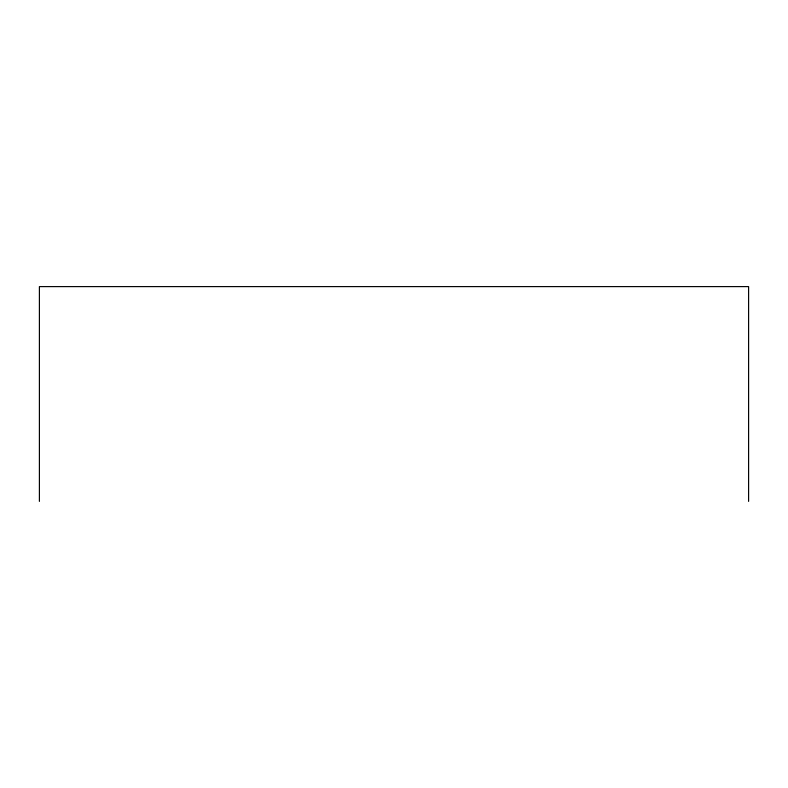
<?xml version="1.0" encoding="UTF-8"?>
<svg xmlns="http://www.w3.org/2000/svg" width="788" height="788" viewBox="0 0 788 788"><rect width="100%" height="100%" fill="white"/><g stroke="black" fill="none" stroke-linecap="round" stroke-linejoin="round"><path stroke-width="1.18" d="M748.6 501.395L748.6 286.605L39.4 286.605L39.4 501.395"/></g></svg>
